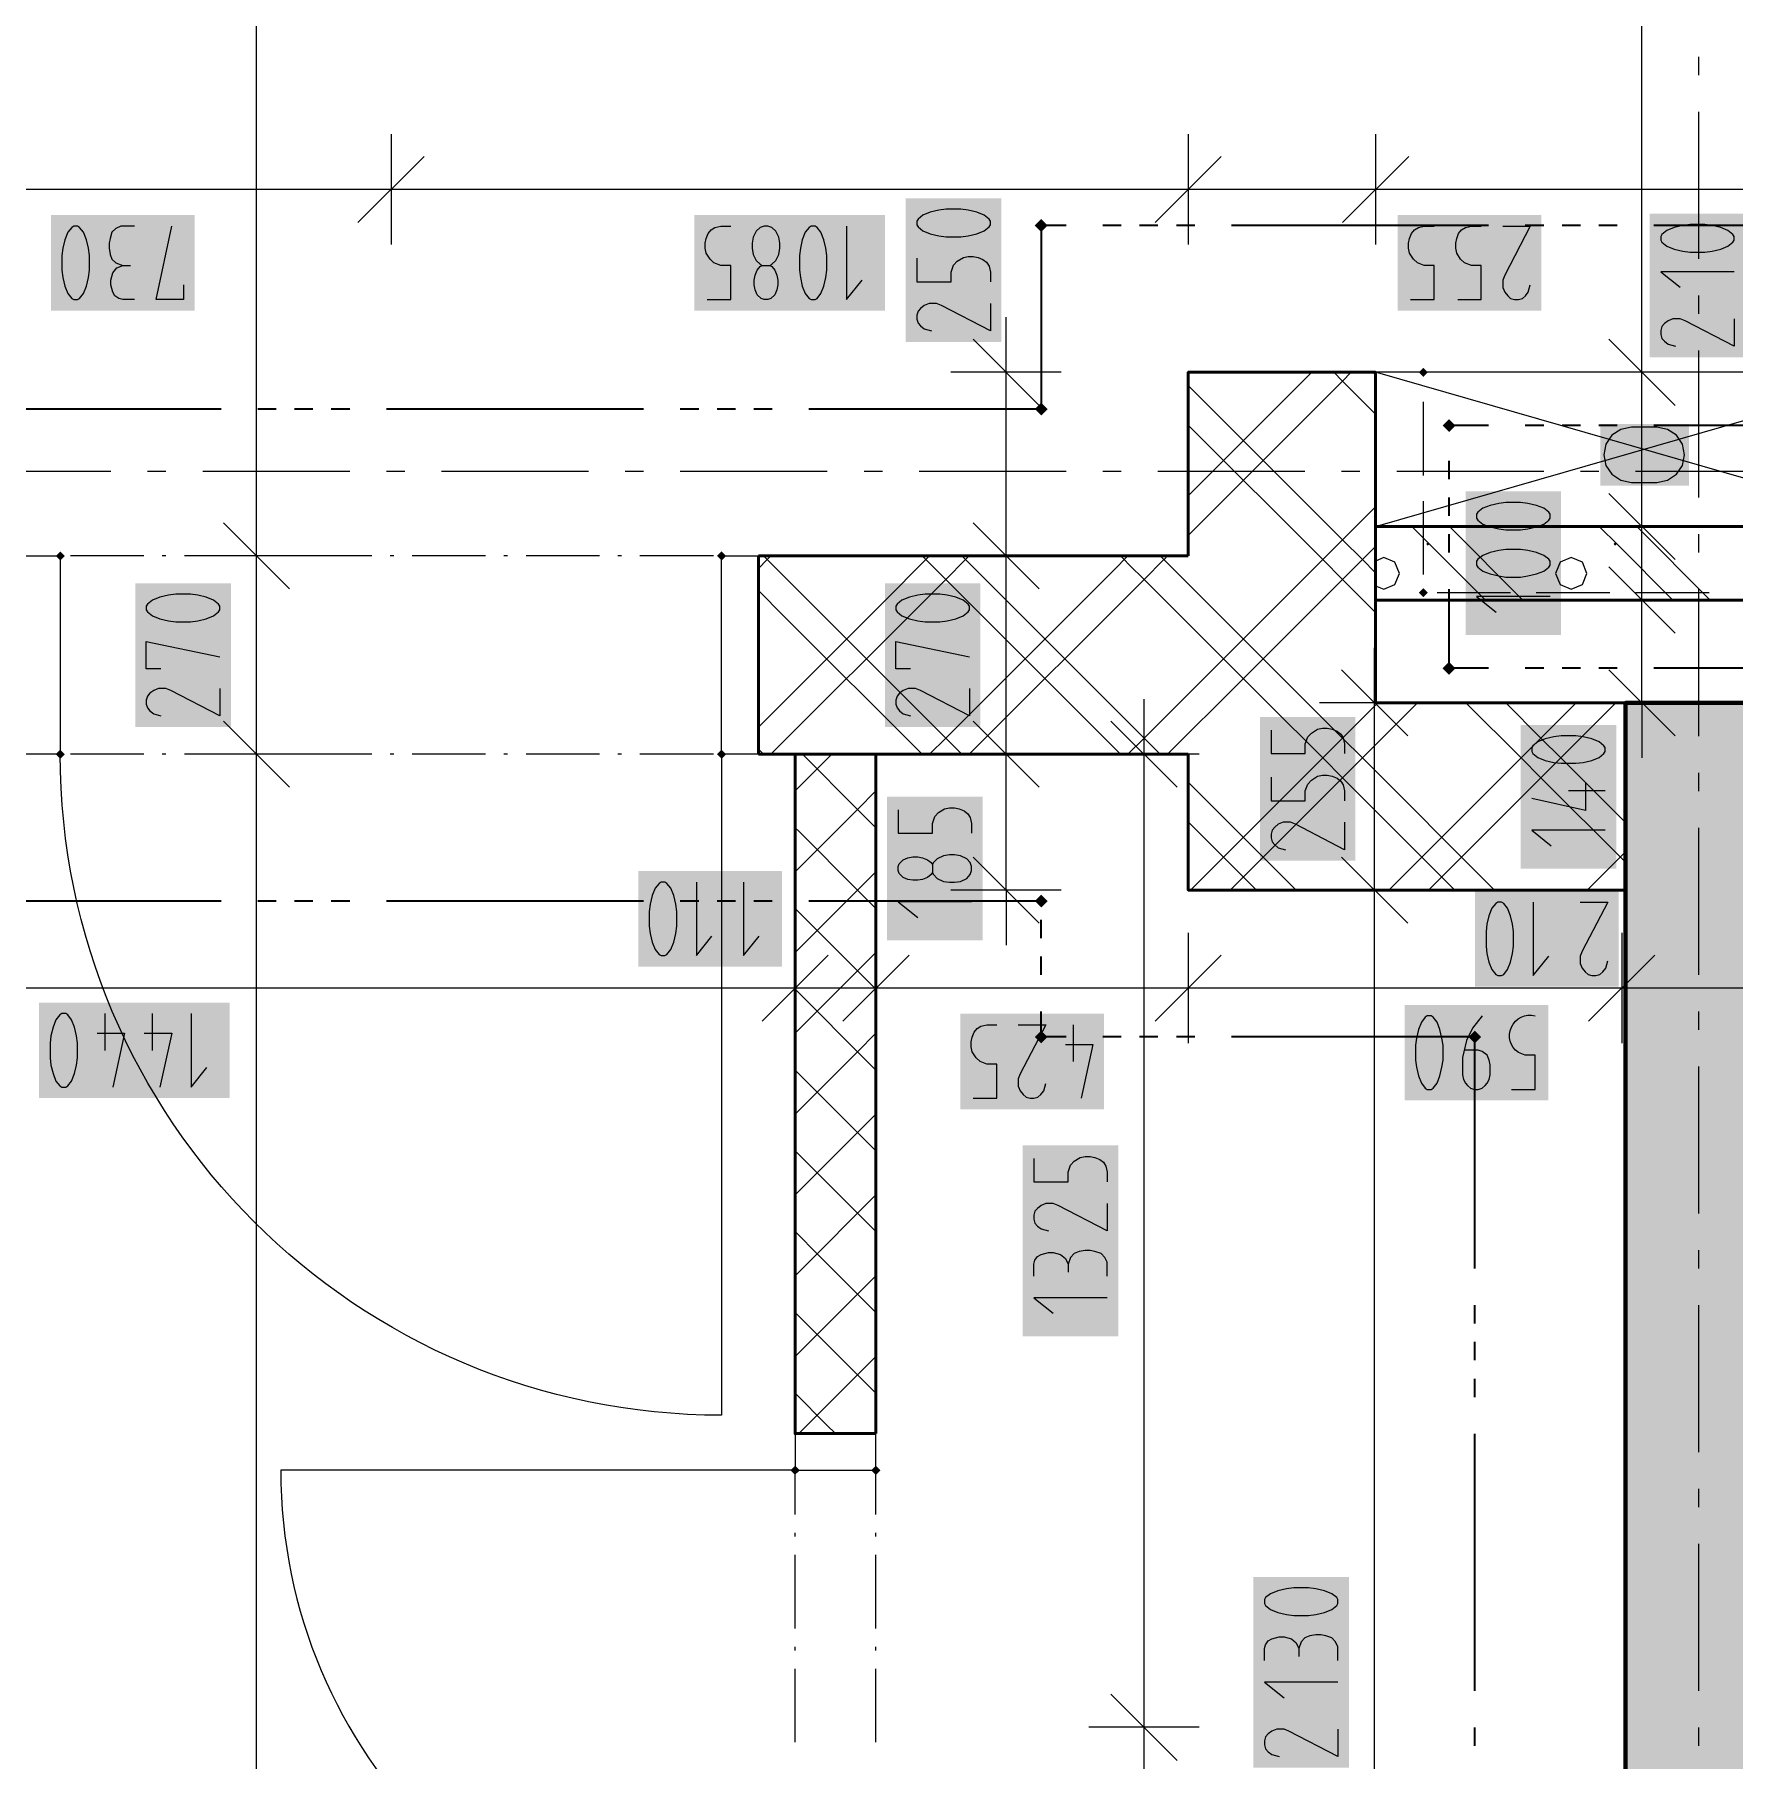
# Model space of a CAD drawing. Header units: millimetres. Extents: x 0 to 594, y 0 to 420.
# Drawn here: x 271.98 to 293.17, y 205.26 to 226.79 of the extents above; entities that cross this region are included whole.
import ezdxf

# ---------------------------------------------------------------- set-up
doc = ezdxf.new("R2010")
doc.units = ezdxf.units.MM
doc.header["$LTSCALE"] = 8
for name, color, linetype in [('PDF_Dvere', 7, 'Continuous'), ('PDF_Instalacni prizdivky', 7, 'Continuous'), ('PDF_Koty delkove', 7, 'Continuous'), ('PDF_Osy hlavni', 7, 'Continuous'), ('PDF_Pozarni useky', 7, 'Continuous'), ('PDF_Pozarni Vodovod', 7, 'Continuous'), ('PDF_Pricky zdene', 7, 'Continuous'), ('PDF_Rozvadece', 7, 'Continuous'), ('PDF_Steny akusticke', 7, 'Continuous'), ('PDF_Steny obvodove nosne', 7, 'Continuous')]:
    doc.layers.add(name, color=color, linetype=linetype)

msp = doc.modelspace()

# ---------------------------------------------------------------- linework, layer by layer
at = {"layer": 'PDF_Dvere', "lineweight": 25}
for points in [[(271.848, 220.285), (272.306, 220.285), (272.306, 217.812), (271.848, 217.812)], [(280.549, 220.285), (281.007, 220.285), (281.007, 217.812), (280.549, 217.812)], [(282.472, 208.882), (282.472, 209.34), (281.465, 209.34), (281.465, 208.882)]]:
    msp.add_lwpolyline(points, close=True, dxfattribs=at)
for points in [[(273.348, 220.285), (272.433, 220.285)], [(273.623, 220.285), (273.577, 220.285)], [(274.768, 220.285), (273.852, 220.285)], [(275.043, 220.285), (274.997, 220.285)], [(276.188, 220.285), (275.272, 220.285)], [(276.462, 220.285), (276.417, 220.285)], [(277.607, 220.285), (276.691, 220.285)], [(277.882, 220.285), (277.836, 220.285)], [(279.027, 220.285), (278.111, 220.285)], [(279.302, 220.285), (279.256, 220.285)], [(280.447, 220.285), (279.531, 220.285)], [(273.348, 217.812), (272.433, 217.812)], [(273.623, 217.812), (273.577, 217.812)], [(274.768, 217.812), (273.852, 217.812)], [(275.043, 217.812), (274.997, 217.812)], [(276.188, 217.812), (275.272, 217.812)], [(276.462, 217.812), (276.417, 217.812)], [(277.607, 217.812), (276.691, 217.812)], [(277.882, 217.812), (277.836, 217.812)], [(279.027, 217.812), (278.111, 217.812)], [(279.302, 217.812), (279.256, 217.812)], [(280.447, 217.812), (279.531, 217.812)], [(282.472, 208.331), (282.472, 208.882)], [(281.465, 208.056), (281.465, 208.102)], [(282.472, 208.056), (282.472, 208.102)], [(281.465, 206.911), (281.465, 207.827)], [(282.472, 206.911), (282.472, 207.827)], [(281.465, 206.636), (281.465, 206.682)], [(282.472, 206.636), (282.472, 206.682)], [(281.465, 205.491), (281.465, 206.407)], [(282.472, 205.491), (282.472, 206.407)]]:
    msp.add_lwpolyline(points, dxfattribs=at)
for points in [[(280.549, 217.812), (280.549, 209.569, -0.414213), (272.306, 217.812)], [(281.465, 208.331), (281.465, 208.882), (275.054, 208.882, 0.414213), (281.465, 202.471)]]:
    msp.add_lwpolyline(points, format="xyb", dxfattribs=at)
at = {"layer": 'PDF_Dvere', "lineweight": 25, "transparency": 33554559}
for points in [[(272.363, 220.285), (272.306, 220.228), (272.306, 220.342), (272.249, 220.285)], [(280.606, 220.285), (280.549, 220.228), (280.549, 220.342), (280.492, 220.285)], [(272.363, 217.812), (272.306, 217.755), (272.306, 217.869), (272.249, 217.812)], [(280.606, 217.812), (280.549, 217.755), (280.549, 217.869), (280.492, 217.812)], [(281.465, 208.825), (281.408, 208.882), (281.522, 208.882), (281.465, 208.94)], [(282.472, 208.825), (282.415, 208.882), (282.53, 208.882), (282.472, 208.94)]]:
    msp.add_solid(points, dxfattribs=at)
at = {"layer": 'PDF_Instalacni prizdivky', "lineweight": 50}
msp.add_lwpolyline([(296.76, 220.651), (288.7, 220.651), (288.7, 219.735), (296.76, 219.735)], close=True, dxfattribs=at)
at = {"layer": 'PDF_Instalacni prizdivky', "lineweight": 9}
for points in [[(289.154, 220.651), (289.154, 220.651)], [(289.387, 220.418), (289.154, 220.651)], [(290.537, 219.735), (289.621, 220.651)], [(289.621, 220.651), (289.621, 220.651)], [(291.489, 220.651), (291.489, 220.651)], [(291.723, 220.418), (291.489, 220.651)], [(292.872, 219.735), (291.956, 220.651)], [(291.956, 220.651), (291.956, 220.651)], [(290.07, 219.735), (289.387, 220.418)], [(292.405, 219.735), (291.723, 220.418)], [(288.7, 219.914), (288.803, 219.871), (288.942, 219.929), (289, 220.067), (288.942, 220.206), (288.803, 220.264), (288.7, 220.221)]]:
    msp.add_lwpolyline(points, dxfattribs=at)
msp.add_lwpolyline([(291.139, 220.264), (291, 220.206), (290.943, 220.067), (291, 219.929), (291.139, 219.871), (291.278, 219.929), (291.335, 220.067), (291.278, 220.206)], close=True, dxfattribs=at)
at = {"layer": 'PDF_Instalacni prizdivky', "lineweight": 9, "transparency": 33554559}
for points in [[(289.352, 220.414), (289.332, 220.434), (289.373, 220.434), (289.352, 220.455)], [(291.688, 220.414), (291.667, 220.434), (291.708, 220.434), (291.688, 220.455)]]:
    msp.add_solid(points, dxfattribs=at)
at = {"layer": 'PDF_Koty delkove', "lineweight": 18}
for points in [[(274.752, 189.328), (274.752, 190.656), (274.752, 191.345), (274.752, 197.73), (274.752, 211.013), (274.752, 217.812), (274.752, 218.29), (274.752, 220.285), (274.752, 226.621), (274.752, 237.522), (274.752, 238.603), (274.752, 241.075), (274.752, 247.057), (274.752, 262.805), (274.752, 268.231), (274.752, 269.559), (274.752, 313.476)], [(292.021, 218.453), (292.021, 219.735), (292.021, 220.651), (292.021, 222.575), (292.021, 236.313), (292.021, 239.06), (292.021, 240.434)], [(276.428, 225.543), (276.428, 224.856), (276.428, 224.169)], [(286.365, 225.543), (286.365, 224.856), (286.365, 224.169)], [(288.7, 225.543), (288.7, 224.856), (288.7, 224.169)], [(276.84, 225.268), (276.015, 224.444)], [(286.777, 225.268), (285.953, 224.444)], [(289.113, 225.268), (288.288, 224.444)], [(309.033, 224.856), (299.096, 224.856), (296.76, 224.856), (288.7, 224.856), (286.365, 224.856), (276.428, 224.856), (269.742, 224.856), (200.318, 224.856), (193.632, 224.856), (186.58, 224.856), (177.604, 224.856), (176.276, 224.856), (151.365, 224.856)], [(283.531, 224.608), (283.348, 224.608), (283.257, 224.596), (283.15, 224.571), (283.059, 224.535), (282.997, 224.486), (282.983, 224.461), (282.983, 224.413), (282.997, 224.388), (283.059, 224.339), (283.15, 224.303), (283.257, 224.278), (283.348, 224.265), (283.531, 224.265), (283.623, 224.278)], [(283.623, 224.278), (283.73, 224.303), (283.822, 224.339), (283.883, 224.388), (283.899, 224.413), (283.899, 224.461), (283.883, 224.486), (283.822, 224.535), (283.73, 224.571), (283.623, 224.596), (283.531, 224.608)], [(272.448, 223.497), (272.473, 223.482), (272.521, 223.482), (272.546, 223.497), (272.595, 223.558), (272.631, 223.65), (272.656, 223.757), (272.669, 223.847), (272.669, 224.031), (272.656, 224.122), (272.631, 224.229), (272.595, 224.321), (272.546, 224.382), (272.521, 224.398), (272.473, 224.398), (272.448, 224.382), (272.399, 224.321), (272.363, 224.229), (272.339, 224.122), (272.326, 224.031)], [(273.231, 224.398), (273.06, 224.398), (272.999, 224.367), (272.95, 224.321), (272.926, 224.245), (272.913, 224.184), (272.913, 224.122), (272.926, 224.046), (272.95, 223.986), (272.999, 223.94), (273.084, 223.909)], [(273.843, 223.664), (273.843, 223.482), (273.5, 223.482), (273.696, 224.398)], [(280.368, 223.482), (280.662, 223.482), (280.662, 223.909), (280.539, 223.909), (280.454, 223.94), (280.405, 223.986), (280.357, 224.062), (280.344, 224.122), (280.344, 224.184), (280.357, 224.245), (280.381, 224.305), (280.418, 224.351), (280.466, 224.382), (280.539, 224.398), (280.662, 224.398)], [(281.64, 223.497), (281.665, 223.482), (281.714, 223.482), (281.739, 223.497), (281.787, 223.558), (281.824, 223.65), (281.849, 223.757), (281.861, 223.847), (281.861, 224.031), (281.849, 224.122), (281.824, 224.229), (281.787, 224.321), (281.739, 224.382), (281.714, 224.398), (281.665, 224.398), (281.64, 224.382), (281.592, 224.321), (281.555, 224.229), (281.531, 224.122), (281.518, 224.031)], [(282.105, 224.398), (282.105, 223.482), (282.301, 223.726)], [(289.137, 223.482), (289.43, 223.482), (289.43, 223.909), (289.308, 223.909), (289.222, 223.94), (289.173, 223.986), (289.125, 224.062), (289.112, 224.122), (289.112, 224.184), (289.125, 224.245), (289.149, 224.305), (289.186, 224.351), (289.234, 224.382), (289.308, 224.398), (289.43, 224.398)], [(289.724, 223.482), (290.017, 223.482), (290.017, 223.909), (289.895, 223.909), (289.81, 223.94), (289.76, 223.986), (289.712, 224.062), (289.699, 224.122), (289.699, 224.184), (289.712, 224.245), (289.736, 224.305), (289.773, 224.351), (289.821, 224.382), (289.895, 224.398), (290.017, 224.398)], [(290.287, 224.398), (290.629, 224.398), (290.311, 223.787), (290.287, 223.726), (290.287, 223.634), (290.311, 223.574), (290.347, 223.528), (290.384, 223.497), (290.433, 223.482), (290.482, 223.482), (290.531, 223.497), (290.568, 223.528), (290.604, 223.574), (290.629, 223.664)], [(272.326, 224.031), (272.326, 223.847), (272.339, 223.757), (272.363, 223.65), (272.399, 223.558), (272.448, 223.497)], [(273.231, 223.482), (273.084, 223.482), (273.035, 223.497), (272.987, 223.528), (272.962, 223.574), (272.937, 223.664), (272.937, 223.726), (272.962, 223.817), (273.011, 223.879), (273.084, 223.909), (273.182, 223.909)], [(281.041, 223.497), (280.992, 223.542), (280.968, 223.604), (280.955, 223.664), (280.955, 223.726), (280.968, 223.787), (280.992, 223.847), (281.029, 223.893), (281.053, 223.909)], [(281.151, 223.909), (281.176, 223.893), (281.212, 223.847), (281.237, 223.787), (281.249, 223.726), (281.249, 223.664), (281.237, 223.604), (281.212, 223.542), (281.163, 223.497), (281.126, 223.482), (281.078, 223.482), (281.041, 223.497)], [(281.518, 224.031), (281.518, 223.847), (281.531, 223.757), (281.555, 223.65), (281.592, 223.558), (281.64, 223.497)], [(282.983, 223.997), (282.983, 223.703), (283.409, 223.703), (283.409, 223.826), (283.441, 223.911), (283.486, 223.96), (283.562, 224.009), (283.623, 224.021), (283.684, 224.021), (283.746, 224.009), (283.806, 223.984), (283.852, 223.948), (283.883, 223.899), (283.899, 223.826), (283.899, 223.703)], [(293.17, 223.83), (292.254, 223.83), (292.498, 223.635)], [(283.899, 223.434), (283.899, 223.091), (283.288, 223.41), (283.226, 223.434), (283.135, 223.434), (283.074, 223.41), (283.028, 223.373), (282.997, 223.336), (282.983, 223.287), (282.983, 223.239), (282.997, 223.19), (283.028, 223.153), (283.074, 223.116), (283.165, 223.091)], [(284.095, 222.575), (284.095, 223.262)], [(293.17, 223.243), (293.17, 222.9), (292.559, 223.218), (292.498, 223.243), (292.406, 223.243), (292.346, 223.218), (292.3, 223.182), (292.269, 223.145), (292.254, 223.096), (292.254, 223.047), (292.269, 222.998), (292.3, 222.962), (292.346, 222.925), (292.437, 222.9)], [(284.507, 222.163), (283.683, 222.987)], [(292.433, 222.163), (291.608, 222.987)], [(284.782, 222.575), (284.095, 222.575), (283.408, 222.575)], [(284.095, 216.118), (284.095, 217.812), (284.095, 220.285), (284.095, 222.575)], [(292.707, 222.575), (292.021, 222.575), (291.334, 222.575)], [(292.433, 220.239), (291.608, 221.063)], [(290.508, 220.952), (290.325, 220.952), (290.235, 220.939), (290.127, 220.915), (290.036, 220.879), (289.975, 220.83), (289.96, 220.805), (289.96, 220.757), (289.975, 220.732), (290.036, 220.683), (290.127, 220.647), (290.235, 220.622), (290.325, 220.609), (290.508, 220.609), (290.6, 220.622), (290.707, 220.647), (290.799, 220.683), (290.86, 220.732), (290.876, 220.757), (290.876, 220.805), (290.86, 220.83), (290.799, 220.879), (290.707, 220.915)], [(290.707, 220.915), (290.6, 220.939), (290.508, 220.952)], [(275.164, 219.873), (274.34, 220.697)], [(284.507, 219.873), (283.683, 220.697)], [(292.707, 220.651), (292.021, 220.651), (291.334, 220.651)], [(275.439, 220.285), (274.752, 220.285), (274.065, 220.285)], [(284.782, 220.285), (284.095, 220.285), (283.408, 220.285)], [(292.433, 219.323), (291.608, 220.148)], [(273.927, 219.807), (273.744, 219.807), (273.653, 219.795), (273.546, 219.77), (273.454, 219.734), (273.393, 219.685), (273.378, 219.66), (273.378, 219.612), (273.393, 219.587), (273.454, 219.539), (273.546, 219.502), (273.653, 219.477), (273.744, 219.464), (273.927, 219.464), (274.019, 219.477), (274.126, 219.502), (274.217, 219.539), (274.279, 219.587), (274.294, 219.612), (274.294, 219.66), (274.279, 219.685), (274.217, 219.734), (274.126, 219.77), (274.019, 219.795), (273.927, 219.807)], [(283.27, 219.807), (283.087, 219.807), (282.996, 219.795), (282.889, 219.77), (282.797, 219.734), (282.736, 219.685), (282.721, 219.66), (282.721, 219.612), (282.736, 219.587), (282.797, 219.539), (282.889, 219.502), (282.996, 219.477), (283.087, 219.464), (283.27, 219.464), (283.362, 219.477), (283.469, 219.502)], [(283.469, 219.502), (283.56, 219.539), (283.622, 219.587), (283.637, 219.612), (283.637, 219.66), (283.622, 219.685), (283.56, 219.734), (283.469, 219.77), (283.362, 219.795), (283.27, 219.807)], [(290.876, 219.778), (289.96, 219.778), (290.203, 219.583)], [(292.707, 219.735), (292.021, 219.735), (291.334, 219.735)], [(273.561, 218.877), (273.378, 218.877), (273.378, 219.22), (274.294, 219.025)], [(282.904, 218.877), (282.721, 218.877), (282.721, 219.22), (283.637, 219.025)], [(288.689, 218.453), (288.689, 219.14)], [(289.102, 218.041), (288.277, 218.865)], [(292.433, 218.041), (291.608, 218.865)], [(274.294, 218.633), (274.294, 218.29), (273.683, 218.609), (273.622, 218.633), (273.53, 218.633), (273.47, 218.609), (273.424, 218.572), (273.393, 218.535), (273.378, 218.486), (273.378, 218.438), (273.393, 218.389), (273.424, 218.352), (273.47, 218.315), (273.561, 218.29)], [(283.637, 218.633), (283.637, 218.29), (283.026, 218.609), (282.965, 218.633), (282.873, 218.633), (282.813, 218.609), (282.767, 218.572), (282.736, 218.535), (282.721, 218.486), (282.721, 218.438), (282.736, 218.389), (282.767, 218.352), (282.813, 218.315), (282.904, 218.29)], [(285.814, 217.812), (285.814, 218.499)], [(289.376, 218.453), (288.689, 218.453), (288.002, 218.453)], [(288.689, 145.412), (288.689, 172.033), (288.689, 189.328), (288.689, 195.281), (288.689, 196.61), (288.689, 216.118), (288.689, 218.453)], [(292.707, 218.453), (292.021, 218.453), (291.334, 218.453)], [(292.021, 218.453), (292.021, 217.766)], [(275.164, 217.4), (274.34, 218.224)], [(284.507, 217.4), (283.683, 218.224)], [(286.226, 217.4), (285.402, 218.224)], [(287.397, 218.114), (287.397, 217.82), (287.824, 217.82), (287.824, 217.943), (287.855, 218.028), (287.901, 218.077), (287.977, 218.125), (288.037, 218.138), (288.098, 218.138), (288.16, 218.125), (288.22, 218.101), (288.266, 218.064), (288.297, 218.016), (288.313, 217.943), (288.313, 217.82)], [(291.195, 218.041), (291.012, 218.041), (290.922, 218.029), (290.814, 218.005), (290.723, 217.968), (290.661, 217.919), (290.647, 217.895), (290.647, 217.846), (290.661, 217.821), (290.723, 217.773), (290.814, 217.736), (290.922, 217.711), (291.012, 217.699), (291.195, 217.699), (291.287, 217.711), (291.394, 217.736), (291.486, 217.773), (291.547, 217.821), (291.563, 217.846), (291.563, 217.895), (291.547, 217.919), (291.486, 217.968), (291.394, 218.005)], [(291.394, 218.005), (291.287, 218.029), (291.195, 218.041)], [(275.439, 217.812), (274.752, 217.812), (274.065, 217.812)], [(284.782, 217.812), (284.095, 217.812), (283.408, 217.812)], [(286.501, 217.812), (285.814, 217.812), (285.127, 217.812)], [(285.814, 196.61), (285.814, 205.677), (285.814, 217.812)], [(287.397, 217.526), (287.397, 217.233), (287.824, 217.233), (287.824, 217.355), (287.855, 217.441), (287.901, 217.49), (287.977, 217.538), (288.037, 217.551), (288.098, 217.551), (288.16, 217.538), (288.22, 217.514), (288.266, 217.477), (288.297, 217.429), (288.313, 217.355), (288.313, 217.233)], [(291.318, 217.454), (291.318, 217.111), (290.647, 217.259)], [(291.563, 217.357), (291.105, 217.357)], [(282.749, 217.12), (282.749, 216.827), (283.176, 216.827), (283.176, 216.949), (283.207, 217.034), (283.253, 217.084), (283.329, 217.132), (283.389, 217.145), (283.451, 217.145), (283.512, 217.132), (283.572, 217.108), (283.618, 217.071), (283.649, 217.023), (283.665, 216.949), (283.665, 216.827)], [(288.313, 216.621), (287.702, 216.939), (287.64, 216.964), (287.549, 216.964), (287.488, 216.939), (287.443, 216.903), (287.411, 216.866), (287.397, 216.817), (287.397, 216.768), (287.411, 216.719), (287.443, 216.682), (287.488, 216.646), (287.579, 216.621)], [(288.313, 216.964), (288.313, 216.621)], [(291.563, 216.867), (290.647, 216.867), (290.89, 216.672)], [(283.176, 216.337), (283.16, 216.313), (283.115, 216.276), (283.054, 216.252), (282.993, 216.24), (282.931, 216.24), (282.871, 216.252), (282.81, 216.276), (282.764, 216.326), (282.749, 216.362), (282.749, 216.411), (282.764, 216.447), (282.81, 216.497), (282.871, 216.521), (282.931, 216.533)], [(282.931, 216.533), (282.993, 216.533), (283.054, 216.521), (283.115, 216.497), (283.16, 216.46), (283.176, 216.436)], [(284.507, 215.706), (283.683, 216.53)], [(289.102, 215.706), (288.277, 216.53)], [(279.977, 215.576), (279.99, 215.667), (279.99, 215.85), (279.977, 215.942), (279.952, 216.049), (279.916, 216.141), (279.867, 216.202), (279.842, 216.218), (279.794, 216.218), (279.769, 216.202), (279.721, 216.141), (279.684, 216.049), (279.66, 215.942), (279.647, 215.85)], [(280.234, 216.218), (280.234, 215.302), (280.429, 215.545)], [(280.821, 216.218), (280.821, 215.302), (281.017, 215.545)], [(284.782, 216.118), (284.095, 216.118), (283.408, 216.118)], [(284.095, 216.118), (284.095, 215.431)], [(289.376, 216.118), (288.689, 216.118), (288.002, 216.118)], [(283.665, 215.97), (282.749, 215.97), (282.993, 215.775)], [(290.664, 215.968), (290.664, 215.052), (290.859, 215.296)], [(291.251, 215.968), (291.594, 215.968), (291.275, 215.357), (291.251, 215.296), (291.251, 215.204), (291.275, 215.144), (291.312, 215.098), (291.349, 215.067), (291.398, 215.052), (291.446, 215.052), (291.495, 215.067), (291.532, 215.098), (291.569, 215.144), (291.594, 215.234)], [(279.647, 215.85), (279.647, 215.667), (279.66, 215.576), (279.684, 215.469), (279.721, 215.378), (279.769, 215.316), (279.794, 215.302), (279.842, 215.302), (279.867, 215.316), (279.916, 215.378), (279.952, 215.469), (279.977, 215.576)], [(281.465, 215.583), (281.465, 214.896), (281.465, 214.209)], [(282.472, 215.583), (282.472, 214.896), (282.472, 214.209)], [(286.365, 215.583), (286.365, 214.896), (286.365, 214.209)], [(291.769, 215.583), (291.769, 214.896), (291.769, 214.209)], [(281.877, 215.308), (281.053, 214.484)], [(282.885, 215.308), (282.06, 214.484)], [(286.777, 215.308), (285.953, 214.484)], [(292.181, 215.308), (291.356, 214.484)], [(302.988, 214.896), (301.485, 214.896), (299.509, 214.896), (299.096, 214.896), (297.479, 214.896), (294.602, 214.896), (293.692, 214.896), (291.769, 214.896), (289.21, 214.896), (286.365, 214.896), (285.469, 214.896), (282.496, 214.896), (282.472, 214.896), (281.465, 214.896), (280.54, 214.896), (277.127, 214.896), (268.276, 214.896), (267.269, 214.896), (258.934, 214.896), (243.364, 214.896), (241.945, 214.896), (235.946, 214.896), (234.114, 214.896)], [(272.863, 214.577), (272.863, 214.119)], [(273.45, 214.577), (273.45, 214.119)], [(273.939, 214.577), (273.939, 213.661), (274.134, 213.905)], [(283.684, 213.522), (283.978, 213.522), (283.978, 213.949), (283.855, 213.949), (283.77, 213.98), (283.721, 214.026), (283.673, 214.102), (283.66, 214.162), (283.66, 214.224), (283.673, 214.285), (283.697, 214.345), (283.733, 214.391), (283.782, 214.422), (283.855, 214.438), (283.978, 214.438)], [(284.247, 214.438), (284.59, 214.438), (284.271, 213.827), (284.247, 213.766), (284.247, 213.674), (284.271, 213.614), (284.308, 213.568), (284.345, 213.537), (284.394, 213.522), (284.442, 213.522), (284.492, 213.537), (284.528, 213.568), (284.565, 213.614), (284.59, 213.704)], [(284.932, 214.438), (284.932, 213.98)], [(289.198, 214.182), (289.198, 213.999), (289.211, 213.908), (289.235, 213.801), (289.271, 213.709), (289.32, 213.648), (289.345, 213.633), (289.393, 213.633), (289.418, 213.648), (289.467, 213.709), (289.503, 213.801), (289.528, 213.908), (289.541, 213.999), (289.541, 214.182), (289.528, 214.273), (289.503, 214.381), (289.467, 214.472), (289.418, 214.533), (289.393, 214.549), (289.345, 214.549)], [(289.345, 214.549), (289.32, 214.533), (289.271, 214.472), (289.235, 214.381), (289.211, 214.273), (289.198, 214.182)], [(290.03, 214.549), (289.907, 214.396), (289.834, 214.243), (289.785, 214.03), (289.785, 213.815), (289.798, 213.755), (289.822, 213.709), (289.846, 213.679), (289.883, 213.648), (289.932, 213.633), (289.98, 213.633), (290.03, 213.648), (290.066, 213.679), (290.09, 213.709), (290.115, 213.755), (290.128, 213.815), (290.128, 213.938), (290.115, 213.999), (290.09, 214.06), (290.03, 214.106), (289.98, 214.121), (289.809, 214.121)], [(272.765, 214.332), (273.108, 214.332), (272.96, 213.661)], [(273.352, 214.332), (273.695, 214.332), (273.547, 213.661)], [(284.834, 214.193), (285.177, 214.193), (285.03, 213.522)], [(284.44, 212.772), (284.44, 212.479), (284.867, 212.479), (284.867, 212.601), (284.898, 212.686), (284.944, 212.736), (285.02, 212.784), (285.08, 212.797), (285.141, 212.797), (285.203, 212.784), (285.263, 212.76), (285.309, 212.723), (285.34, 212.675), (285.356, 212.601), (285.356, 212.479)], [(285.356, 211.867), (284.745, 212.185), (284.683, 212.209), (284.592, 212.209), (284.531, 212.185), (284.486, 212.149), (284.455, 212.112), (284.44, 212.063), (284.44, 212.014), (284.455, 211.965), (284.486, 211.928), (284.531, 211.892), (284.622, 211.867)], [(285.356, 212.209), (285.356, 211.867)], [(284.44, 211.305), (284.44, 211.451), (284.455, 211.501), (284.486, 211.549), (284.531, 211.574), (284.622, 211.598), (284.683, 211.598), (284.775, 211.574), (284.836, 211.525), (284.867, 211.451), (284.867, 211.354)], [(285.356, 211.305), (285.356, 211.476), (285.325, 211.536), (285.279, 211.586), (285.203, 211.61), (285.141, 211.622), (285.08, 211.622), (285.004, 211.61), (284.944, 211.586), (284.898, 211.536), (284.867, 211.451)], [(285.356, 211.035), (284.44, 211.035), (284.683, 210.84)], [(287.316, 206.511), (287.316, 206.658), (287.33, 206.707), (287.361, 206.755), (287.407, 206.78), (287.498, 206.804), (287.559, 206.804), (287.651, 206.78), (287.712, 206.731), (287.742, 206.658), (287.742, 206.56)], [(288.231, 206.511), (288.231, 206.682), (288.2, 206.743), (288.155, 206.792), (288.079, 206.816), (288.017, 206.829), (287.956, 206.829), (287.88, 206.816), (287.819, 206.792), (287.774, 206.743), (287.742, 206.658)], [(288.231, 206.242), (287.316, 206.242), (287.559, 206.046)], [(286.226, 205.265), (285.402, 206.089)], [(286.501, 205.677), (285.814, 205.677), (285.127, 205.677)], [(288.231, 205.654), (288.231, 205.312), (287.621, 205.63), (287.559, 205.654), (287.468, 205.654), (287.407, 205.63), (287.361, 205.594), (287.33, 205.557), (287.316, 205.508), (287.316, 205.459), (287.33, 205.41)], [(287.33, 205.41), (287.361, 205.373), (287.407, 205.337), (287.498, 205.312)]]:
    msp.add_lwpolyline(points, dxfattribs=at)
for points in [[(280.931, 224.184), (280.931, 224.122), (280.944, 224.046), (280.98, 223.97), (281.029, 223.924), (281.053, 223.909), (281.151, 223.909), (281.176, 223.924), (281.225, 223.97), (281.261, 224.046), (281.274, 224.122), (281.274, 224.184), (281.261, 224.26), (281.225, 224.337), (281.176, 224.382), (281.126, 224.398), (281.078, 224.398), (281.029, 224.382), (280.98, 224.337), (280.944, 224.26)], [(292.803, 224.417), (292.62, 224.417), (292.529, 224.404), (292.422, 224.38), (292.33, 224.343), (292.269, 224.295), (292.254, 224.27), (292.254, 224.222), (292.269, 224.197), (292.33, 224.148), (292.422, 224.112), (292.529, 224.087), (292.62, 224.074), (292.803, 224.074), (292.895, 224.087), (293.002, 224.112), (293.093, 224.148), (293.155, 224.197), (293.17, 224.222), (293.17, 224.27), (293.155, 224.295), (293.093, 224.343), (293.002, 224.38), (292.895, 224.404)], [(290.508, 220.365), (290.325, 220.365), (290.235, 220.352), (290.127, 220.328), (290.036, 220.291), (289.975, 220.243), (289.96, 220.218), (289.96, 220.17), (289.975, 220.145), (290.036, 220.096), (290.127, 220.06), (290.235, 220.035), (290.325, 220.022), (290.508, 220.022), (290.6, 220.035), (290.707, 220.06), (290.799, 220.096), (290.86, 220.145), (290.876, 220.17), (290.876, 220.218), (290.86, 220.243), (290.799, 220.291), (290.707, 220.328), (290.6, 220.352)], [(283.451, 216.557), (283.389, 216.557), (283.313, 216.545), (283.237, 216.509), (283.191, 216.46), (283.176, 216.436), (283.176, 216.337), (283.191, 216.313), (283.237, 216.264), (283.313, 216.227), (283.389, 216.215), (283.451, 216.215), (283.527, 216.227), (283.604, 216.264), (283.649, 216.313), (283.665, 216.362), (283.665, 216.411), (283.649, 216.46), (283.604, 216.509), (283.527, 216.545)], [(290.077, 215.601), (290.077, 215.418), (290.089, 215.327), (290.113, 215.22), (290.15, 215.128), (290.199, 215.067), (290.224, 215.052), (290.272, 215.052), (290.297, 215.067), (290.345, 215.128), (290.382, 215.22), (290.407, 215.327), (290.419, 215.418), (290.419, 215.601), (290.407, 215.692), (290.382, 215.799), (290.345, 215.891), (290.297, 215.952), (290.272, 215.968), (290.224, 215.968), (290.199, 215.952), (290.15, 215.891), (290.113, 215.799), (290.089, 215.692)], [(272.178, 214.21), (272.178, 214.026), (272.19, 213.936), (272.215, 213.829), (272.251, 213.737), (272.3, 213.676), (272.325, 213.661), (272.373, 213.661), (272.398, 213.676), (272.446, 213.737), (272.483, 213.829), (272.508, 213.936), (272.521, 214.026), (272.521, 214.21), (272.508, 214.301), (272.483, 214.408), (272.446, 214.5), (272.398, 214.561), (272.373, 214.577), (272.325, 214.577), (272.3, 214.561), (272.251, 214.5), (272.215, 214.408), (272.19, 214.301)], [(287.864, 207.416), (287.681, 207.416), (287.59, 207.403), (287.483, 207.379), (287.392, 207.342), (287.33, 207.294), (287.316, 207.269), (287.316, 207.221), (287.33, 207.196), (287.392, 207.147), (287.483, 207.11), (287.59, 207.086), (287.681, 207.073), (287.864, 207.073), (287.956, 207.086), (288.063, 207.11), (288.155, 207.147), (288.216, 207.196), (288.231, 207.221), (288.231, 207.269), (288.216, 207.294), (288.155, 207.342), (288.063, 207.379), (287.956, 207.403)]]:
    msp.add_lwpolyline(points, close=True, dxfattribs=at)
msp.add_lwpolyline([(290.396, 213.633), (290.69, 213.633), (290.69, 214.06), (290.567, 214.06), (290.482, 214.091, -0.84385), (290.69, 214.549)], format="xyb", dxfattribs=at)
at = {"layer": 'PDF_Koty delkove', "color": 7, "lineweight": 18, "true_color": 0xffffff, "transparency": 33554559}
for points in [[(284.036, 222.954), (284.036, 224.745), (282.845, 222.954), (282.845, 224.745)], [(273.98, 224.535), (272.189, 224.535), (273.98, 223.345), (272.189, 223.345)], [(282.586, 224.535), (280.207, 224.535), (282.586, 223.345), (280.207, 223.345)], [(290.767, 224.535), (288.975, 224.535), (290.767, 223.345), (288.975, 223.345)], [(293.308, 222.763), (293.308, 224.554), (292.117, 222.763), (292.117, 224.554)], [(291.013, 219.298), (291.013, 221.089), (289.822, 219.298), (289.822, 221.089)], [(274.432, 218.153), (274.432, 219.944), (273.241, 218.153), (273.241, 219.944)], [(283.775, 218.153), (283.775, 219.944), (282.584, 218.153), (282.584, 219.944)], [(288.45, 216.483), (288.45, 218.275), (287.259, 216.483), (287.259, 218.275)], [(291.7, 216.387), (291.7, 218.178), (290.509, 216.387), (290.509, 218.178)], [(283.802, 215.49), (283.802, 217.282), (282.612, 215.49), (282.612, 217.282)], [(281.301, 216.355), (279.51, 216.355), (281.301, 215.164), (279.51, 215.164)], [(291.731, 216.105), (289.94, 216.105), (291.731, 214.915), (289.94, 214.915)], [(274.419, 214.714), (272.041, 214.714), (274.419, 213.524), (272.041, 213.524)], [(290.852, 214.686), (289.061, 214.686), (290.852, 213.496), (289.061, 213.496)], [(285.314, 214.575), (283.523, 214.575), (285.314, 213.385), (283.523, 213.385)], [(285.493, 210.555), (285.493, 212.934), (284.302, 210.555), (284.302, 212.934)], [(288.369, 205.174), (288.369, 207.553), (287.178, 205.174), (287.178, 207.553)]]:
    msp.add_solid(points, dxfattribs=at)
at = {"layer": 'PDF_Osy hlavni', "lineweight": 18}
for points in [[(292.73, 226.282), (292.73, 226.511)], [(292.73, 223.992), (292.73, 225.824)], [(292.73, 223.305), (292.73, 223.534)], [(292.73, 221.016), (292.73, 222.847)], [(272.936, 221.338), (271.105, 221.338)], [(273.623, 221.338), (273.394, 221.338)], [(275.913, 221.338), (274.081, 221.338)], [(276.6, 221.338), (276.371, 221.338)], [(278.89, 221.338), (277.058, 221.338)], [(279.576, 221.338), (279.347, 221.338)], [(281.866, 221.338), (280.034, 221.338)], [(282.553, 221.338), (282.324, 221.338)], [(284.843, 221.338), (283.011, 221.338)], [(285.53, 221.338), (285.301, 221.338)], [(287.819, 221.338), (285.988, 221.338)], [(288.506, 221.338), (288.277, 221.338)], [(290.796, 221.338), (288.964, 221.338)], [(291.483, 221.338), (291.254, 221.338)], [(293.773, 221.338), (291.941, 221.338)], [(292.73, 220.329), (292.73, 220.558)], [(292.73, 218.039), (292.73, 219.871)], [(292.73, 217.352), (292.73, 217.581)], [(292.73, 215.062), (292.73, 216.894)], [(292.73, 214.375), (292.73, 214.604)], [(292.73, 212.086), (292.73, 213.917)], [(292.73, 211.399), (292.73, 211.628)], [(292.73, 209.109), (292.73, 210.941)], [(292.73, 208.422), (292.73, 208.651)], [(292.73, 206.133), (292.73, 207.964)], [(292.73, 205.446), (292.73, 205.675)]]:
    msp.add_lwpolyline(points, dxfattribs=at)
at = {"layer": 'PDF_Pozarni useky', "lineweight": 35}
for points in [[(274.31, 222.117), (271.573, 222.117), (271.573, 224.406)], [(284.533, 224.406), (284.533, 222.117), (281.637, 222.117)], [(284.843, 224.406), (284.533, 224.406)], [(285.53, 224.406), (285.301, 224.406)], [(285.988, 224.406), (285.759, 224.406)], [(286.446, 224.406), (286.217, 224.406)], [(290.109, 224.406), (286.903, 224.406)], [(290.796, 224.406), (290.567, 224.406)], [(291.254, 224.406), (291.025, 224.406)], [(291.712, 224.406), (291.483, 224.406)], [(295.375, 224.406), (292.17, 224.406)], [(274.997, 222.117), (274.768, 222.117)], [(275.455, 222.117), (275.226, 222.117)], [(275.913, 222.117), (275.684, 222.117)], [(279.576, 222.117), (276.371, 222.117)], [(280.263, 222.117), (280.034, 222.117)], [(280.721, 222.117), (280.492, 222.117)], [(281.179, 222.117), (280.95, 222.117)], [(290.109, 221.911), (289.616, 221.911)], [(290.796, 221.911), (290.567, 221.911)], [(291.254, 221.911), (291.025, 221.911)], [(291.712, 221.911), (291.483, 221.911)], [(295.375, 221.911), (292.17, 221.911)], [(289.616, 221.244), (289.616, 221.473)], [(289.616, 220.787), (289.616, 221.016)], [(289.616, 220.329), (289.616, 220.558)], [(290.109, 218.884), (289.616, 218.884), (289.616, 219.871)], [(290.796, 218.884), (290.567, 218.884)], [(291.254, 218.884), (291.025, 218.884)], [(291.712, 218.884), (291.483, 218.884)], [(295.375, 218.884), (292.17, 218.884)], [(274.31, 215.98), (271.105, 215.98)], [(274.997, 215.98), (274.768, 215.98)], [(275.455, 215.98), (275.226, 215.98)], [(275.913, 215.98), (275.684, 215.98)], [(279.576, 215.98), (276.371, 215.98)], [(280.263, 215.98), (280.034, 215.98)], [(280.721, 215.98), (280.492, 215.98)], [(281.179, 215.98), (280.95, 215.98)], [(284.533, 215.978), (284.533, 215.98), (281.637, 215.98)], [(284.533, 215.52), (284.533, 215.749)], [(284.533, 215.062), (284.533, 215.291)], [(284.533, 214.286), (284.533, 214.604)], [(284.843, 214.286), (284.533, 214.286)], [(285.53, 214.286), (285.301, 214.286)], [(285.988, 214.286), (285.759, 214.286)], [(286.446, 214.286), (286.217, 214.286)], [(289.937, 211.399), (289.937, 214.286), (286.903, 214.286)], [(289.937, 210.712), (289.937, 210.941)], [(289.937, 210.254), (289.937, 210.483)], [(289.937, 209.796), (289.937, 210.025)], [(289.937, 206.133), (289.937, 209.338)], [(289.937, 205.446), (289.937, 205.675)]]:
    msp.add_lwpolyline(points, dxfattribs=at)
at = {"layer": 'PDF_Pozarni useky', "lineweight": 35, "transparency": 33554559}
for points in [[(284.533, 224.326), (284.453, 224.406), (284.613, 224.406), (284.533, 224.487)], [(284.613, 224.406), (284.533, 224.326), (284.533, 224.487), (284.453, 224.406)], [(284.613, 222.117), (284.533, 222.037), (284.533, 222.197), (284.453, 222.117)], [(284.533, 222.037), (284.453, 222.117), (284.613, 222.117), (284.533, 222.197)], [(289.696, 221.911), (289.616, 221.831), (289.616, 221.991), (289.536, 221.911)], [(289.616, 221.831), (289.536, 221.911), (289.696, 221.911), (289.616, 221.991)], [(289.696, 218.884), (289.616, 218.804), (289.616, 218.964), (289.536, 218.884)], [(289.616, 218.804), (289.536, 218.884), (289.696, 218.884), (289.616, 218.964)], [(284.613, 215.98), (284.533, 215.9), (284.533, 216.06), (284.453, 215.98)], [(284.533, 215.9), (284.453, 215.98), (284.613, 215.98), (284.533, 216.06)], [(284.533, 214.206), (284.453, 214.286), (284.613, 214.286), (284.533, 214.366)], [(284.613, 214.286), (284.533, 214.206), (284.533, 214.366), (284.453, 214.286)], [(290.017, 214.286), (289.937, 214.206), (289.937, 214.366), (289.857, 214.286)], [(289.937, 214.206), (289.857, 214.286), (290.017, 214.286), (289.937, 214.366)]]:
    msp.add_solid(points, dxfattribs=at)
at = {"layer": 'PDF_Pozarni Vodovod', "lineweight": 25}
for points in [[(295.386, 220.651), (295.386, 222.575), (288.7, 222.575), (288.7, 220.651)], [(291.889, 221.89), (291.757, 221.864), (291.646, 221.79), (291.571, 221.678), (291.545, 221.547), (291.571, 221.415), (291.646, 221.304), (291.757, 221.23), (291.889, 221.203), (292.208, 221.203), (292.34, 221.23), (292.451, 221.304), (292.526, 221.415), (292.552, 221.547), (292.526, 221.678), (292.451, 221.79), (292.34, 221.864), (292.208, 221.89)]]:
    msp.add_lwpolyline(points, close=True, dxfattribs=at)
for points in [[(288.7, 220.651), (295.386, 222.575)], [(295.386, 220.651), (288.7, 222.575)]]:
    msp.add_lwpolyline(points, dxfattribs=at)
at = {"layer": 'PDF_Pozarni Vodovod', "color": 7, "lineweight": 25, "true_color": 0xffffff, "transparency": 33554559}
msp.add_solid([(292.605, 221.931), (291.5, 221.931), (292.605, 221.162), (291.5, 221.162)], dxfattribs=at)
at = {"layer": 'PDF_Pricky zdene', "lineweight": 9}
for points in [[(281.923, 217.812), (281.486, 217.375), (281.465, 217.354)], [(282.472, 217.354), (282.243, 217.125), (281.557, 217.812)], [(282.243, 217.125), (281.531, 216.413), (281.465, 216.347)], [(282.472, 216.896), (282.243, 217.125)], [(282.472, 216.347), (282.243, 216.118), (281.511, 216.851), (281.465, 216.896)], [(282.243, 216.118), (281.577, 215.451), (281.465, 215.339)], [(282.472, 215.889), (282.243, 216.118)], [(282.472, 215.339), (282.243, 215.11), (281.561, 215.793), (281.465, 215.889)], [(282.243, 215.11), (281.623, 214.49), (281.465, 214.332)], [(282.472, 214.881), (282.243, 215.11)], [(281.611, 214.735), (281.465, 214.881)], [(282.472, 213.874), (282.243, 214.103), (281.611, 214.735)], [(282.472, 214.332), (282.243, 214.103), (281.669, 213.528), (281.465, 213.324)], [(282.472, 212.866), (282.243, 213.095), (281.661, 213.677), (281.465, 213.874)], [(282.472, 213.324), (282.243, 213.095), (281.714, 212.566), (281.465, 212.317)], [(282.472, 211.859), (282.243, 212.088), (281.712, 212.62), (281.465, 212.866)], [(282.472, 212.317), (282.243, 212.088), (281.76, 211.604), (281.465, 211.309)], [(282.472, 210.851), (282.243, 211.08), (281.762, 211.562), (281.465, 211.859)], [(282.472, 211.309), (282.243, 211.08), (281.806, 210.643), (281.465, 210.302)], [(282.472, 209.844), (282.243, 210.073), (281.812, 210.504), (281.465, 210.851)], [(282.472, 210.302), (282.243, 210.073), (281.851, 209.681), (281.511, 209.34)], [(281.969, 209.34), (281.862, 209.446), (281.465, 209.844)]]:
    msp.add_lwpolyline(points, dxfattribs=at)
at = {"layer": 'PDF_Pricky zdene', "lineweight": 50}
msp.add_lwpolyline([(282.472, 209.34), (281.465, 209.34), (281.465, 211.401), (281.465, 217.812), (282.472, 217.812), (282.472, 211.401), (282.472, 209.34)], dxfattribs=at)
at = {"layer": 'PDF_Rozvadece', "lineweight": 25}
for points in [[(289.296, 222.527), (289.296, 222.575)], [(289.296, 221.29), (289.296, 222.206)], [(289.296, 220.054), (289.296, 220.97)], [(290.384, 219.827), (289.468, 219.827)], [(291.62, 219.827), (290.704, 219.827)], [(292.857, 219.827), (291.941, 219.827)]]:
    msp.add_lwpolyline(points, dxfattribs=at)
at = {"layer": 'PDF_Rozvadece', "lineweight": 25, "transparency": 33554559}
for points in [[(289.296, 222.517), (289.238, 222.575), (289.353, 222.575), (289.296, 222.632)], [(289.296, 219.77), (289.238, 219.827), (289.353, 219.827), (289.296, 219.884)], [(289.353, 219.827), (289.296, 219.77), (289.296, 219.884), (289.238, 219.827)]]:
    msp.add_solid(points, dxfattribs=at)
at = {"layer": 'PDF_Steny akusticke', "lineweight": 9}
for points in [[(286.365, 221.036), (287.904, 222.575)], [(286.365, 220.541), (288.288, 222.465), (288.398, 222.575)], [(288.7, 222.053), (288.288, 222.465), (288.178, 222.575)], [(288.7, 222.547), (288.673, 222.575)], [(288.7, 220.074), (288.536, 220.239), (288.288, 220.486), (286.365, 222.41)], [(288.7, 219.58), (288.288, 219.992), (288.041, 220.239), (286.365, 221.915)], [(287.537, 219.735), (288.041, 220.239), (288.288, 220.486), (288.7, 220.899)], [(281.007, 218.151), (282.578, 219.722), (283.095, 220.239)], [(281.007, 220.129), (281.117, 220.239)], [(283.544, 217.812), (283.343, 218.014), (281.757, 219.599), (281.117, 220.239), (281.071, 220.285)], [(281.117, 220.239), (281.163, 220.285)], [(285.522, 217.812), (283.479, 219.856), (283.343, 219.992), (283.095, 220.239), (283.049, 220.285)], [(283.095, 220.239), (283.141, 220.285)], [(283.343, 218.014), (285.483, 220.154), (285.568, 220.239)], [(283.343, 219.992), (283.59, 220.239)], [(286.017, 217.812), (285.815, 218.014), (283.909, 219.92), (283.59, 220.239), (283.544, 220.285)], [(283.59, 220.239), (283.636, 220.285)], [(287.354, 218.453), (285.815, 219.992), (285.631, 220.176), (285.568, 220.239), (285.522, 220.285)], [(285.568, 220.239), (285.614, 220.285)], [(285.815, 219.992), (286.063, 220.239)], [(286.365, 219.937), (286.063, 220.239), (286.062, 220.24), (286.017, 220.285)], [(286.063, 220.239), (286.064, 220.24), (286.108, 220.285)], [(288.032, 219.735), (288.288, 219.992), (288.536, 220.239), (288.7, 220.404)], [(281.163, 217.812), (283.159, 219.808), (283.343, 219.992)], [(283.636, 217.812), (285.815, 219.992)], [(283.049, 217.812), (281.326, 219.535), (281.007, 219.854)], [(286.566, 219.735), (286.365, 219.937)], [(285.815, 218.014), (287.537, 219.735)], [(287.849, 218.453), (286.566, 219.735)], [(286.75, 218.453), (288.032, 219.735)], [(286.365, 218.069), (286.75, 218.453)], [(286.887, 216.118), (288.288, 217.519), (288.536, 217.766), (289.222, 218.453)], [(289.69, 216.118), (288.288, 217.519), (288.041, 217.766), (287.354, 218.453)], [(290.184, 216.118), (288.536, 217.766), (288.288, 218.014), (287.849, 218.453)], [(288.288, 218.014), (288.728, 218.453)], [(289.36, 216.118), (290.761, 217.519), (291.008, 217.766), (291.695, 218.453)], [(291.814, 216.466), (290.761, 217.519), (290.514, 217.766), (289.827, 218.453)], [(291.814, 216.96), (291.008, 217.766), (290.761, 218.014), (290.322, 218.453)], [(290.761, 218.014), (291.201, 218.453)], [(286.108, 217.812), (286.365, 218.069)], [(281.071, 217.812), (281.007, 217.876)], [(283.141, 217.812), (283.343, 218.014)], [(285.614, 217.812), (285.815, 218.014)], [(288.041, 217.766), (288.288, 218.014)], [(290.514, 217.766), (290.761, 218.014)], [(286.392, 216.118), (288.041, 217.766)], [(288.865, 216.118), (290.514, 217.766)], [(287.711, 216.118), (286.365, 217.464)], [(287.217, 216.118), (286.365, 216.969)], [(291.338, 216.118), (291.814, 216.594)]]:
    msp.add_lwpolyline(points, dxfattribs=at)
at = {"layer": 'PDF_Steny akusticke', "lineweight": 50}
for points in [[(288.7, 218.453), (288.7, 219.735), (288.7, 220.651), (288.7, 222.575), (286.365, 222.575), (286.365, 220.285)], [(281.007, 217.812), (281.007, 220.285)], [(286.365, 220.285), (282.106, 220.285), (281.007, 220.285)], [(286.365, 217.812), (286.365, 216.118), (291.769, 216.118), (291.814, 216.118), (291.814, 218.453), (288.7, 218.453)], [(281.007, 217.812), (281.465, 217.812), (282.472, 217.812), (286.365, 217.812)]]:
    msp.add_lwpolyline(points, dxfattribs=at)
at = {"layer": 'PDF_Steny obvodove nosne', "lineweight": 70}
msp.add_lwpolyline([(293.646, 143.26), (293.646, 145.412), (293.646, 216.118), (293.646, 218.453), (291.814, 218.453), (291.814, 216.118), (291.814, 145.412), (291.814, 143.26)], close=True, dxfattribs=at)
at = {"layer": 'PDF_Steny obvodove nosne', "color": 9, "lineweight": 9, "true_color": 0xc0c0c0, "transparency": 33554559}
msp.add_solid([(293.646, 143.26), (293.646, 218.453), (291.814, 143.26), (291.814, 218.453)], dxfattribs=at)

doc.saveas('drawing.dxf')
